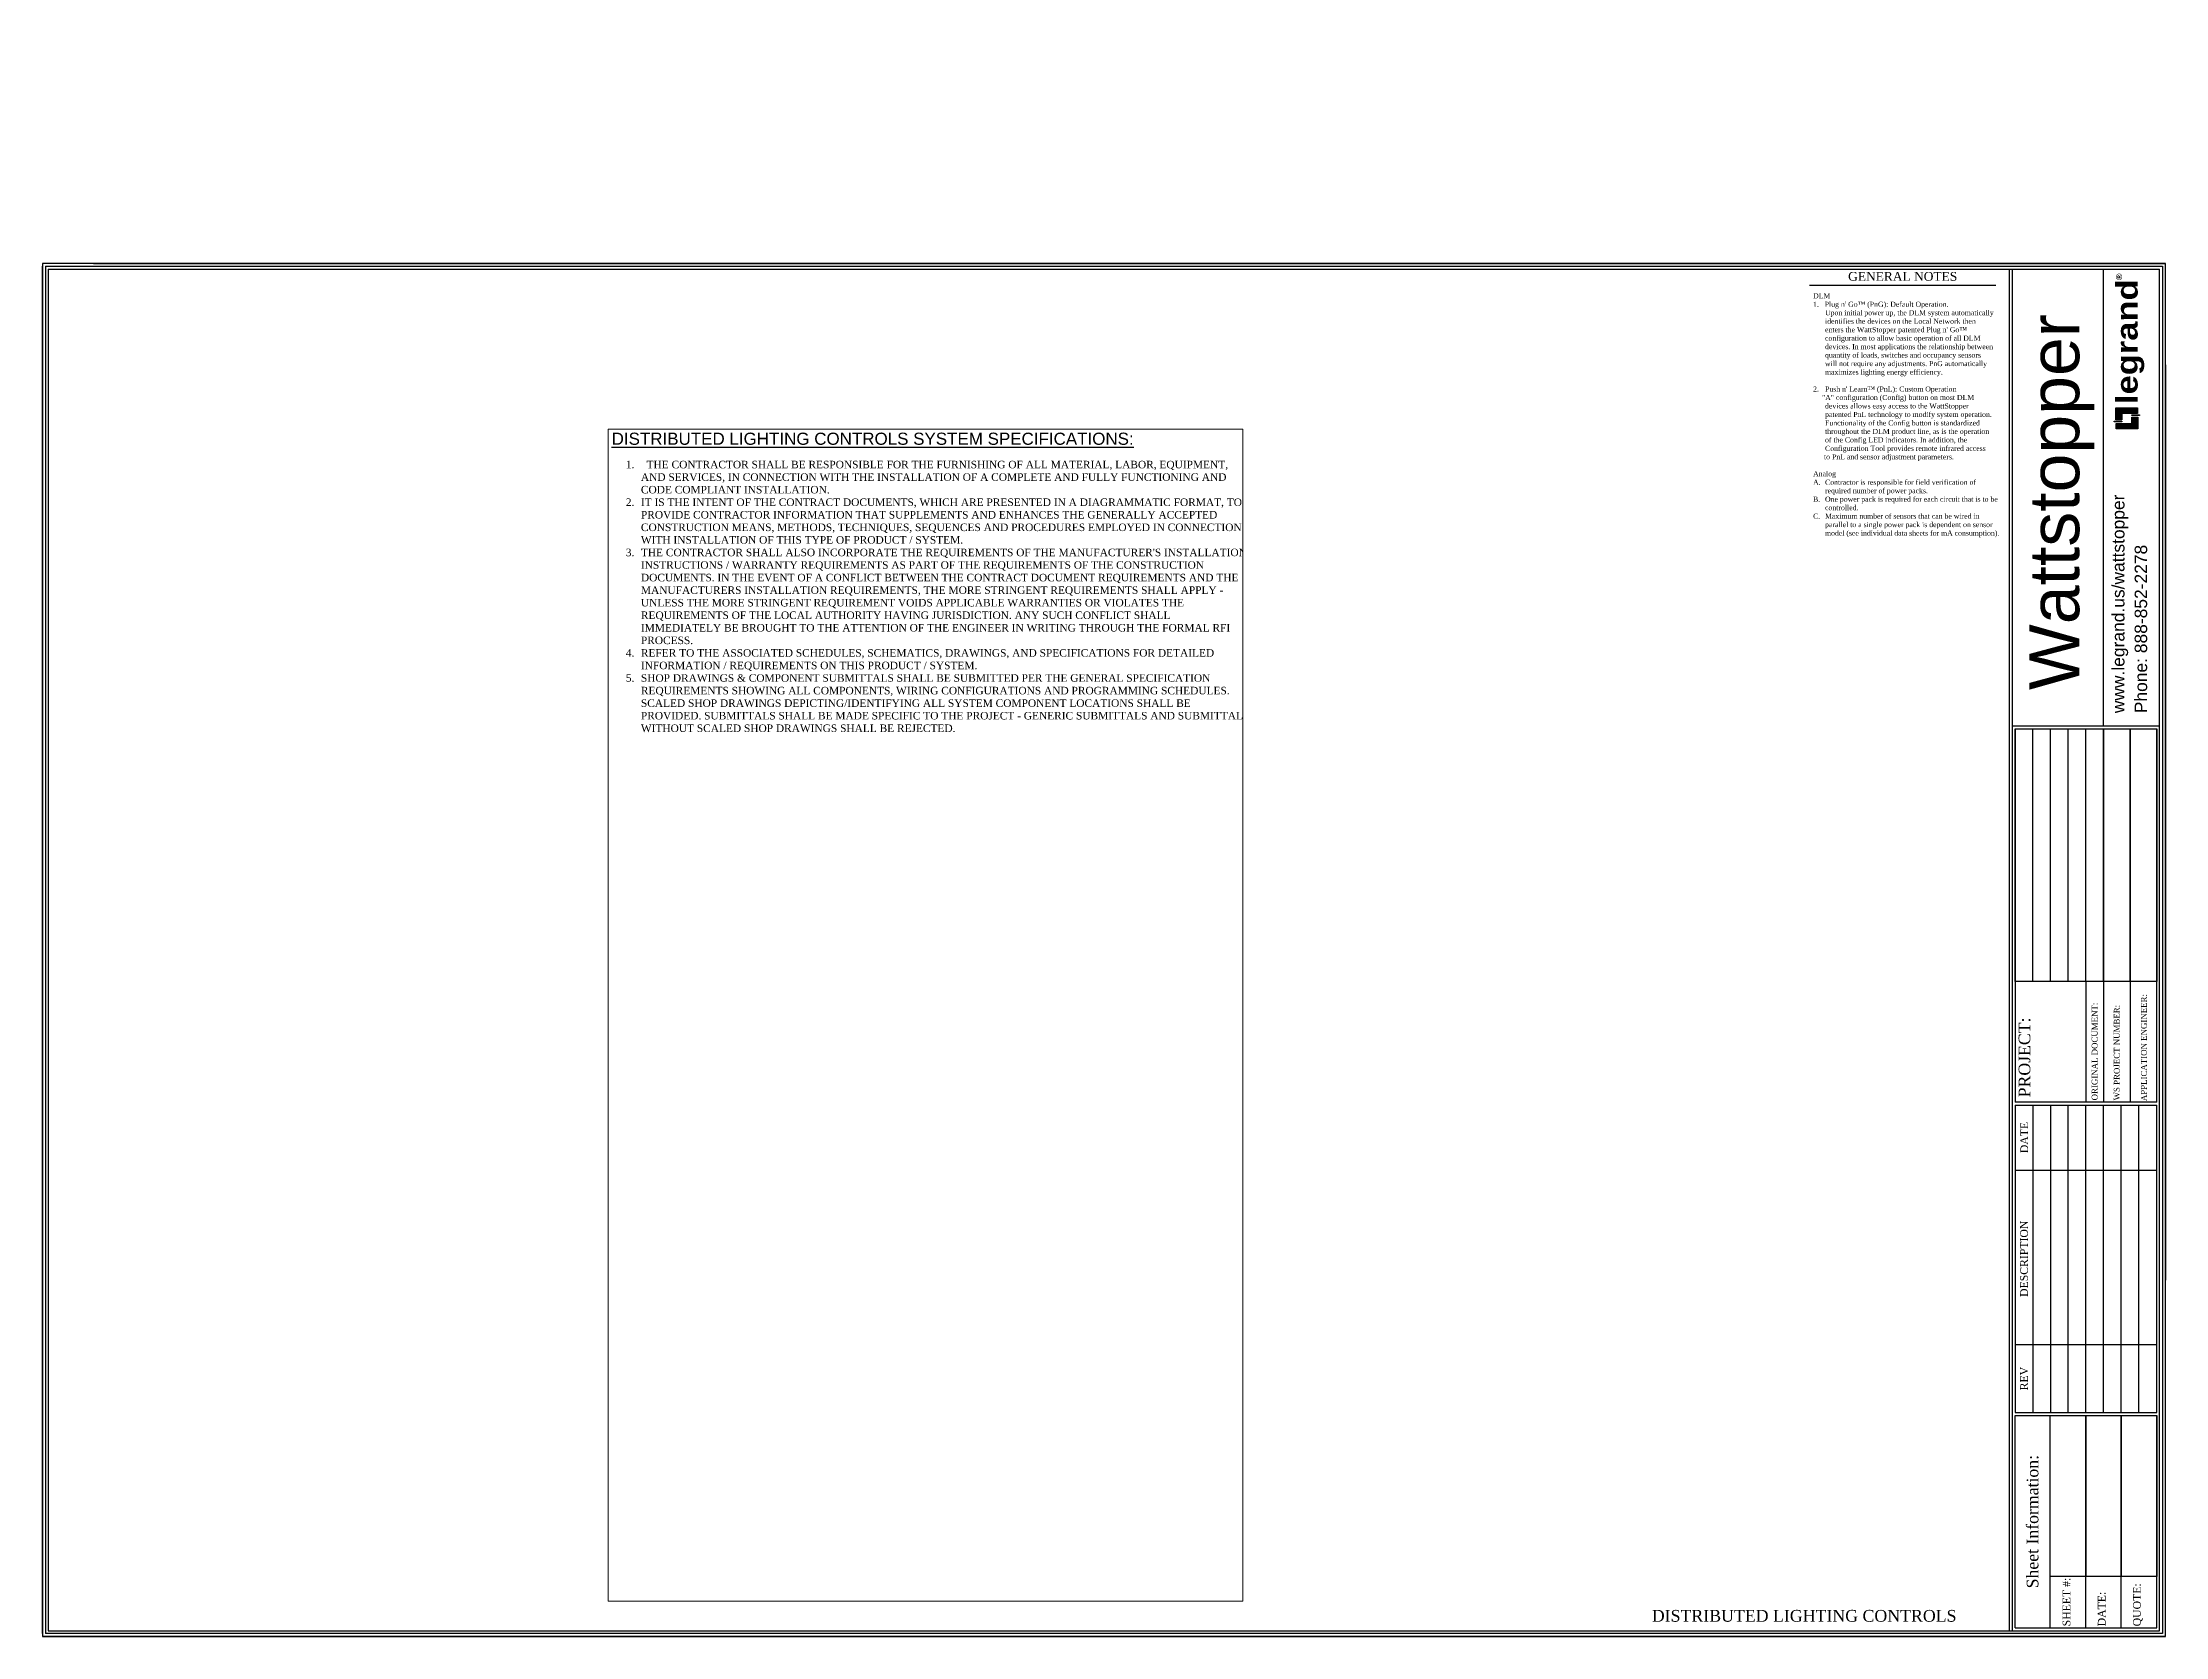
# Paper-space layout 'PAGE-6' of a CAD drawing. Header units: millimetres. Extents: x 10.6 to 44.6, y 10.8 to 36.3.
# The model-space entities are those that its viewports show. They can reach past a viewport. Long polylines and large blocks are cut down to what shows.
import ezdxf
from ezdxf.enums import TextEntityAlignment as Align

# ---------------------------------------------------------------- set-up
doc = ezdxf.new("R2010")
doc.units = ezdxf.units.MM
doc.layers.add('_TW_DLM_Analog_Mix', color=160, linetype='Continuous')
doc.layers.add('_WS_WattStopper', color=160, linetype='Continuous')
doc.layers.add('_WS_Viewport', color=7, linetype='Continuous', plot=False)
doc.styles.add('Arial', font='arial.ttf', dxfattribs={"height": 0.1875})
doc.styles.add('Legrand', font='ariblk.ttf', dxfattribs={"height": 0.1875})
doc.styles.add('WS8th', font='complex.shx', dxfattribs={"height": 0.1875})
doc.styles.add('WSTB', font='times.ttf')

# ---------------------------------------------------------------- blocks, each defined once
blk = doc.blocks.new('*U1')
at = {"layer": '_WS_WattStopper'}
h = blk.add_hatch(color=256, dxfattribs=at)
h.dxf.hatch_style = 1
h.paths.add_polyline_path([(33.556, 19.349), (33.556, 19.537), (33.462, 19.537), (33.462, 19.436), (33.208, 19.436), (33.208, 19.349)])
h.paths.add_polyline_path([(33.461, 19.573), (33.461, 19.56), (33.584, 19.56), (33.584, 19.573)])
h.paths.add_polyline_path([(33.302, 19.459), (33.302, 19.472), (33.178, 19.472), (33.178, 19.459)])
h.paths.add_polyline_path([(33.3, 19.596), (33.554, 19.596), (33.554, 19.683), (33.207, 19.683), (33.207, 19.495), (33.3, 19.495)])
at = {"layer": '_TW_DLM_Analog_Mix', "const_width": 0.0213}
blk.add_lwpolyline([(28.298, 21.649), (31.284, 21.649)], dxfattribs=at)
at = {"layer": '_WS_WattStopper', "linetype": 'Continuous'}
for p, q in [((34, 22), (0, 22)), ((0, 22), (0, 0)), ((0, 0.047), (0, 21.953)), ((0.047, 21.953), (0.047, 0.047)), ((0.047, 21.953), (33.953, 21.953)), ((0.094, 21.906), (33.906, 21.906)), ((0.094, 21.906), (0.094, 0.094)), ((0.817, 22), (34, 22))]:
    blk.add_line(p, q, dxfattribs=at)
at = {"layer": '_WS_WattStopper'}
for p, q in [((31.496, 21.906), (31.496, 0.094)), ((31.543, 21.906), (31.543, 0.094)), ((33.007, 14.592), (33.007, 21.906)), ((33.906, 0.094), (33.906, 21.906)), ((33.953, 21.953), (33.953, 0.047)), ((34, 0), (34, 22)), ((34, 20.373), (34, 5.711)), ((31.543, 14.592), (33.906, 14.592)), ((31.59, 14.545), (33.859, 14.545)), ((31.59, 14.545), (31.59, 8.562)), ((31.874, 10.494), (31.874, 14.545)), ((32.157, 10.494), (32.157, 14.545)), ((32.44, 10.494), (32.44, 14.545)), ((32.724, 10.494), (32.724, 14.545)), ((33.859, 8.562), (33.859, 14.545)), ((32.724, 10.494), (32.724, 8.562)), ((33.007, 10.494), (33.007, 8.562)), ((33.433, 10.494), (33.433, 8.562)), ((33.859, 8.562), (31.59, 8.562)), ((31.59, 8.515), (33.859, 8.515)), ((31.59, 8.515), (31.59, 3.588)), ((31.879, 3.588), (31.879, 8.515)), ((32.161, 3.588), (32.161, 8.515)), ((32.443, 3.588), (32.443, 8.515)), ((32.725, 3.588), (32.725, 8.515)), ((33.007, 3.588), (33.007, 8.515)), ((33.289, 3.588), (33.289, 8.515)), ((33.571, 3.588), (33.571, 8.515)), ((33.859, 3.588), (33.859, 8.515)), ((31.59, 7.474), (33.859, 7.474)), ((31.59, 4.677), (33.859, 4.677)), ((31.59, 3.588), (33.859, 3.588)), ((31.59, 3.541), (33.859, 3.541)), ((31.59, 0.141), (31.59, 3.541)), ((32.154, 0.141), (32.154, 3.541)), ((32.154, 0.141), (32.154, 3.541)), ((32.725, 0.141), (32.725, 3.541)), ((32.725, 0.141), (32.725, 3.541)), ((33.289, 0.141), (33.289, 3.541)), ((33.859, 0.141), (33.859, 3.541)), ((33.859, 0.141), (33.859, 3.541)), ((0, 0), (34, 0)), ((33.953, 0.047), (0.047, 0.047)), ((0.094, 0.094), (33.906, 0.094)), ((31.59, 0.141), (33.859, 0.141)), ((34, 0), (0, 0))]:
    blk.add_line(p, q, dxfattribs=at)
for points in [[(33.302, 19.472), (33.302, 19.459), (33.178, 19.459), (33.178, 19.472)], [(33.3, 19.596), (33.3, 19.495), (33.207, 19.495), (33.207, 19.683), (33.554, 19.683), (33.554, 19.596)], [(33.462, 19.436), (33.462, 19.537), (33.556, 19.537), (33.556, 19.349), (33.208, 19.349), (33.208, 19.436)], [(33.461, 19.56), (33.461, 19.573), (33.584, 19.573), (33.584, 19.56)], [(31.59, 14.545), (33.007, 14.545), (33.007, 10.494), (31.59, 10.494)], [(33.007, 14.545), (33.433, 14.545), (33.433, 10.494), (33.007, 10.494)], [(33.433, 14.545), (33.859, 14.545), (33.859, 10.494), (33.433, 10.494)]]:
    blk.add_lwpolyline(points, close=True, dxfattribs=at)
for points in [[(32.725, 3.541), (32.725, 0.962), (32.154, 0.962), (32.154, 3.541)], [(33.289, 3.541), (33.289, 0.962), (32.725, 0.962), (32.725, 3.541)], [(33.859, 3.541), (33.859, 0.962), (33.289, 0.962), (33.289, 3.541)]]:
    blk.add_lwpolyline(points, dxfattribs=at)
at = {"insert": (13.845, 25.539), "char_height": 0.18, "attachment_point": 6}
blk.add_mtext('\\A1;', dxfattribs=at)
at = {"layer": '_TW_DLM_Analog_Mix', "style": 'WSTB'}
blk.add_text('GENERAL NOTES', height=0.14221, dxfattribs=at).set_placement((29.791, 21.72), align=Align.CENTER)
at = {"layer": '_TW_DLM_Analog_Mix', "linetype": 'Continuous', "insert": (28.356, 21.521), "char_height": 0.081447, "width": 2.86234, "attachment_point": 1, "style": 'WSTB'}
blk.add_mtext('DLM\\P1.   Plug n\' Go™ (PnG): Default Operation. \\P\\pl0.1912,t0.1912;Upon initial power up, the DLM system automatically identifies the devices on the Local Network then enters the WattStopper patented Plug n\' Go™ configuration to allow basic operation of all DLM devices. In most applications the relationship between quantity of loads, switches and occupancy sensors will not require any adjustments. PnG automatically maximizes lighting energy efficiency.\\P\\pl0;\\P\\pi-0.1912,l0.1912;2.^IPush n\' Learn™ (PnL): Custom Operation  \\P\\pi-0.0478;"A" configuration (Config) button on most DLM devices allows easy access to the WattStopper patented PnL technology to modify system operation. Functionality of the Config button is standardized throughout the DLM product line, as is the operation of the Config LED indicators. In addition, the Configuration Tool provides remote infrared access \\P to PnL and sensor adjustment parameters.\\P\\P\\pi0,l0,tz;Analog\\P\\pi-0.19119,l0.19119,t0.19119,0.28678;A.^IContractor is responsible for field verification of \\P\\pi0,t0.28678;required number of power packs.\\P\\pi-0.19119,t0.19119,0.28678;B.^IOne power pack is required for each circuit that is to be \\P\\pi0,t0.28678;controlled.\\P\\pi-0.19119,t0.19119,0.28678;C.^IMaximum number of sensors that can be wired in \\P\\pi0,t0.28678;parallel to a single power pack is dependent on sensor \\Pmodel (see individual data sheets for mA consumption).', dxfattribs=at)
at = {"layer": '_WS_WattStopper', "style": 'Legrand'}
blk.add_text('®', height=0.094, rotation=90, dxfattribs=at).set_placement((33.304, 21.728))
blk.add_text('legrand', height=0.3457, rotation=90, dxfattribs=at).set_placement((33.381, 19.746), align=Align.MIDDLE_LEFT)
at = {"layer": '_WS_WattStopper', "rotation": 90}
for s, width, gutter_width, heights, insert, char_height, attachment_point, style in [('\\A2;{\\fArial|b0|i0|c0|p34;\\H5.3333x;Wattstopper}', 0.68888, 0.938, [0], (32.339, 18.176), 0.15, 5, 'Arial'), ('\\A2;{\\fArial|b0|i0|c0|p34;\\H5.3333x;www.legrand.us/wattstopper}', 6.42662, 0.938, [0], (33.273, 14.793), 0.03743, 4, 'WS8th'), ('\\A2;{\\fArial|b0|i0|c0|p34;\\H5.3333x;Phone: 888-852-2278}', 6.42662, 0.938, [0], (33.607, 14.793), 0.03743, 4, 'WS8th'), ('APPLICATION ENGINEER:', 1.86507, 1, [0.103], (33.607, 8.578), 0.09396, 1, 'WSTB'), ('PROJECT:', 1.42207, 1, [0], (31.647, 9.278), 0.188, 2, 'WSTB'), ('ORIGINAL DOCUMENT:', 1.87558, 1, [0], (32.818, 8.59), 0.09399, 1, 'WSTB'), ('WS PROJECT NUMBER:', 1.87558, 1, [0], (33.172, 8.59), 0.09399, 1, 'WSTB'), ('DATE', 0.92998, 1, [0], (31.738, 7.995), 0.1244, 5, 'WSTB'), ('DESCRIPTION', 0.92998, 1, [0], (31.735, 6.052), 0.12436, 5, 'WSTB'), ('REV', 0.92998, 1, [0], (31.735, 4.133), 0.1244, 5, 'WSTB'), ('Sheet Information:', 2.39584, 1, [0], (31.872, 1.841), 0.188, 5, 'WSTB'), ('SHEET #:', 3.24622, 1, [0], (32.352, 0.164), 0.1244, 1, 'WSTB'), ('DATE:', 3.24622, 1, [0], (32.916, 0.164), 0.1244, 1, 'WSTB'), ('QUOTE:', 3.24622, 1, [0], (33.48, 0.164), 0.1244, 1, 'WSTB')]:
    blk.add_mtext_dynamic_manual_height_columns(s, width=width, gutter_width=gutter_width, heights=heights, dxfattribs=dict(at, insert=insert, char_height=char_height, attachment_point=attachment_point, style=style))
at = {"layer": '_WS_WattStopper', "style": 'WSTB'}
for tag, height, p in [('PROJECT1', 0.141, (31.732, 12.519)), ('PROJECT2', 0.141, (32.015, 12.519)), ('PROJECT3', 0.141, (32.299, 12.519)), ('PROJECT4', 0.141, (32.582, 12.519)), ('DOCUMENT', 0.141, (32.865, 12.519)), ('PRJB', 0.141, (33.22, 12.519)), ('NAME', 0.141, (33.646, 12.519)), ('REVISION_1', 0.089, (32.02, 7.995)), ('REVISION_2', 0.089, (32.302, 7.995)), ('REVISION_3', 0.089, (32.584, 7.995)), ('REVISION_4', 0.089, (32.866, 7.995)), ('REVISION_5', 0.089, (33.145, 7.995)), ('REVISION_6', 0.089, (33.43, 7.995)), ('REVISION_7', 0.089, (33.712, 7.995)), ('REVISION_1_DESC', 0.089, (32.02, 6.052)), ('REVISION_2_DESC', 0.089, (32.302, 6.052)), ('REVISION_3_DESC', 0.089, (32.584, 6.052)), ('REVISION_4_DESC', 0.089, (32.866, 6.052)), ('REVISION_5_DESC', 0.089, (33.148, 6.052)), ('REVISION_6_DESC', 0.089, (33.43, 6.052)), ('SHEET', 0.141, (32.436, 2.252)), ('DATE', 0.141, (33.007, 2.252)), ('QUOTE', 0.141, (33.571, 2.252))]:
    blk.add_attdef(tag, text='', height=height, rotation=90, dxfattribs=at).set_placement(p, align=Align.MIDDLE_CENTER)

msp = doc.modelspace()

# ---------------------------------------------------------------- linework, layer by layer
msp.add_lwpolyline([(913.36, 481.68), (1106.91, 481.68), (1106.91, 124.77), (913.36, 124.77)], close=True)

# ---------------------------------------------------------------- texts
at = {"attachment_point": 1}
for s, width, gutter_width, insert, char_height in [('{\\fArial|b0|i0|c0|p34;\\LDISTRIBUTED LIGHTING CONTROLS SYSTEM SPECIFICATIONS:}', 195.6974, 107.54, (914.84, 480.02), 3.683), ("\\pi-4.572,l9.144,t6.858;{\\fTimes New Roman|b0|i0|c0|p18;1.^I  THE CONTRACTOR SHALL BE RESPONSIBLE FOR THE FURNISHING OF ALL MATERIAL, LABOR, EQUIPMENT, AND SERVICES, IN CONNECTION WITH THE INSTALLATION OF A COMPLETE AND FULLY FUNCTIONING AND CODE COMPLIANT INSTALLATION.\\P\\pt9.144;2.^IIT IS THE INTENT OF THE CONTRACT DOCUMENTS, WHICH ARE PRESENTED IN A DIAGRAMMATIC FORMAT, TO \\P\\pi0,t6.858;PROVIDE CONTRACTOR INFORMATION THAT SUPPLEMENTS AND ENHANCES THE GENERALLY ACCEPTED \\PCONSTRUCTION MEANS, METHODS, TECHNIQUES, SEQUENCES AND PROCEDURES EMPLOYED IN CONNECTION \\PWITH INSTALLATION OF THIS TYPE OF PRODUCT / SYSTEM.\\P\\pi-4.572,t9.144;3.^ITHE CONTRACTOR SHALL ALSO INCORPORATE THE REQUIREMENTS OF THE MANUFACTURER'S INSTALLATION \\P\\pi0,t6.858;INSTRUCTIONS / WARRANTY REQUIREMENTS AS PART OF THE REQUIREMENTS OF THE CONSTRUCTION \\PDOCUMENTS. IN THE EVENT OF A CONFLICT BETWEEN THE CONTRACT DOCUMENT REQUIREMENTS AND THE \\PMANUFACTURERS INSTALLATION REQUIREMENTS, THE MORE STRINGENT REQUIREMENTS SHALL APPLY - \\PUNLESS THE MORE STRINGENT REQUIREMENT VOIDS APPLICABLE WARRANTIES OR VIOLATES THE \\PREQUIREMENTS OF THE LOCAL AUTHORITY HAVING JURISDICTION. ANY SUCH CONFLICT SHALL \\PIMMEDIATELY BE BROUGHT TO THE ATTENTION OF THE ENGINEER IN WRITING THROUGH THE FORMAL RFI \\PPROCESS.\\P\\pi-4.572,t9.144;4.^IREFER TO THE ASSOCIATED SCHEDULES, SCHEMATICS, DRAWINGS, AND SPECIFICATIONS FOR DETAILED \\P\\pi0,t6.858;INFORMATION / REQUIREMENTS ON THIS PRODUCT / SYSTEM.\\P\\pi-4.572,t9.144;5.^ISHOP DRAWINGS & COMPONENT SUBMITTALS SHALL BE SUBMITTED PER THE GENERAL SPECIFICATION \\P\\pi0,t6.858;REQUIREMENTS SHOWING ALL COMPONENTS, WIRING CONFIGURATIONS AND PROGRAMMING SCHEDULES. \\PSCALED SHOP DRAWINGS DEPICTING/IDENTIFYING ALL SYSTEM COMPONENT LOCATIONS SHALL BE \\PPROVIDED. SUBMITTALS SHALL BE MADE SPECIFIC TO THE PROJECT - GENERIC SUBMITTALS AND SUBMITTALS \\PWITHOUT SCALED SHOP DRAWINGS SHALL BE REJECTED.}", 189.1676, 12.5, (914.57, 471.49), 2.286)]:
    msp.add_mtext_dynamic_manual_height_columns(s, width=width, gutter_width=gutter_width, heights=[0], dxfattribs=dict(at, insert=insert, char_height=char_height))

psp = doc.layouts.new('PAGE-6')

# ---------------------------------------------------------------- block references
at = {"layer": '_WS_WattStopper'}
psp.add_blockref('*U1', (10.608, 10.751), dxfattribs=at)

# ---------------------------------------------------------------- texts
at = {"layer": '_WS_WattStopper', "insert": (41.261, 11.082), "char_height": 0.18881, "attachment_point": 6, "style": 'WSTB'}
psp.add_mtext_dynamic_manual_height_columns('DISTRIBUTED LIGHTING CONTROLS', width=9.45534, gutter_width=45, heights=[0], dxfattribs=at)

# ---------------------------------------------------------------- viewports
at = {"layer": '_WS_Viewport'}
psp.add_viewport(center=(24.75, 20.707), size=(10.168, 18.7787), view_center_point=(1010.05, 303.265), view_height=355.7075, dxfattribs=at)

doc.saveas('drawing.dxf')
